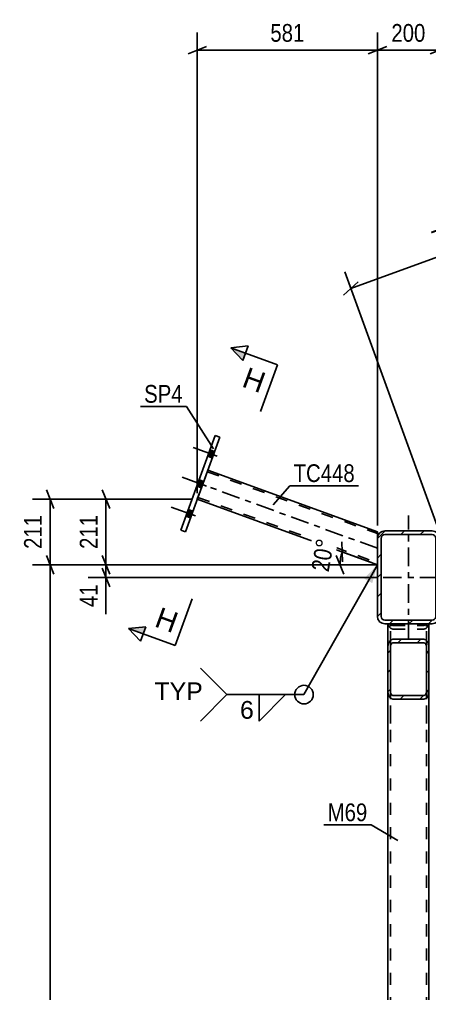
# Model space of a CAD drawing. Header units: millimetres. Extents: x -107 to 1082, y -577 to 264.
# Drawn here: x 752.8 to 818.9, y -210.7 to -53.5 of the extents above; entities that cross this region are included whole.
import ezdxf

# ---------------------------------------------------------------- set-up
doc = ezdxf.new("R2010")
doc.units = ezdxf.units.MM
doc.linetypes.add('DXK_LINE_DOT2', pattern=[3.9198, 1.9599, -1.9599])
doc.linetypes.add('DXK_LINE_DOT3', pattern=[5.9187, 2.979, -0.9799, 0.9799, -0.9799])
doc.styles.add('Arial', font='ARIAL.TTF', dxfattribs={"height": 0.2})
doc.styles.add('Arial Narrow', font='ARIALN.TTF', dxfattribs={"height": 0.2})

# ---------------------------------------------------------------- blocks, each defined once
blk = doc.blocks.new('Part-389677451-18735 - 18730')
at = {"color": 7, "linetype": 'DXK_LINE_DOT2'}
for p, q in [((818.77, -151), (812.17, -151)), ((812.17, -151), (812.17, -167.09)), ((812.21, -151), (812.23, -151.11)), ((812.57, -167.09), (812.57, -151)), ((812.68, -151.08), (812.65, -151)), ((812.66, -151.74), (812.97, -151.83)), ((812.81, -151.2), (812.68, -151.08)), ((812.97, -151.25), (812.81, -151.2)), ((812.97, -151.25), (817.97, -151.25)), ((812.97, -151.83), (817.97, -151.83)), ((818.12, -151.2), (817.97, -151.25)), ((817.97, -151.83), (818.25, -151.75)), ((818.25, -151.08), (818.12, -151.2)), ((818.28, -151), (818.25, -151.08)), ((818.25, -151.75), (818.27, -151.74)), ((818.37, -167.09), (818.37, -151)), ((818.71, -151.11), (818.72, -151)), ((818.77, -167.09), (818.77, -151))]:
    blk.add_line(p, q, dxfattribs=at)
for centre, start, end in [((813.26, -150.87), 193.2949, 235.5336), ((817.67, -150.87), 304.4664, 346.7051)]:
    blk.add_arc(centre, 1.06, start, end, dxfattribs=at)
blk = doc.blocks.new('Part-389677451-18738 - 18730')
at = {"linetype": 'Continuous'}
h = blk.add_hatch(dxfattribs=at)
h.set_pattern_fill('', scale=0.7, style=0, pattern_type=0)
h.set_pattern_definition([(45, (812.1666, -161.9608), (-1.57154, 1.57154), [])])
h.paths.add_polyline_path([(812.17, -154.66), (812.17, -161.96), (812.23, -162.41), (812.4, -162.79), (812.66, -163.04), (812.97, -163.13), (817.97, -163.13), (818.27, -163.04), (818.53, -162.79), (818.71, -162.41), (818.77, -161.96), (818.77, -154.66), (818.71, -154.22), (818.53, -153.84), (818.27, -153.58), (817.97, -153.49), (812.97, -153.49), (812.66, -153.58), (812.4, -153.84), (812.23, -154.22)])
h.paths.add_polyline_path([(812.68, -154.25), (812.81, -154.12), (812.97, -154.08), (817.97, -154.08), (818.12, -154.12), (818.25, -154.25), (818.34, -154.44), (818.37, -154.66), (818.37, -161.96), (818.34, -162.18), (818.25, -162.37), (818.12, -162.5), (817.97, -162.54), (812.97, -162.54), (812.81, -162.5), (812.68, -162.37), (812.6, -162.18), (812.57, -161.96), (812.57, -154.66), (812.6, -154.44)])
at = {"color": 2, "linetype": 'Continuous'}
for p, q in [((812.17, -154.66), (812.17, -151)), ((818.77, -154.66), (818.77, -151)), ((812.97, -153.49), (812.66, -153.58)), ((812.97, -153.49), (817.97, -153.49)), ((818.27, -153.58), (817.97, -153.49)), ((812.23, -154.22), (812.17, -154.66)), ((812.17, -161.96), (812.17, -154.66)), ((812.57, -154.66), (812.6, -154.44)), ((812.57, -161.96), (812.57, -154.66)), ((812.81, -154.12), (812.97, -154.08)), ((812.97, -154.08), (817.97, -154.08)), ((817.97, -154.08), (818.12, -154.12)), ((818.34, -154.44), (818.37, -154.66)), ((818.37, -161.96), (818.37, -154.66)), ((818.77, -154.66), (818.71, -154.22)), ((818.77, -161.96), (818.77, -154.66)), ((812.17, -161.96), (812.23, -162.41)), ((812.6, -162.18), (812.57, -161.96)), ((812.66, -163.04), (812.97, -163.13)), ((812.97, -162.54), (812.81, -162.5)), ((812.97, -162.54), (817.97, -162.54)), ((812.97, -163.13), (817.97, -163.13)), ((818.12, -162.5), (817.97, -162.54)), ((817.97, -163.13), (818.27, -163.04)), ((818.37, -161.96), (818.34, -162.18)), ((818.71, -162.41), (818.77, -161.96))]:
    blk.add_line(p, q, dxfattribs=at)
at = {"color": 7, "linetype": 'DXK_LINE_DOT2'}
for p, q in [((818.77, -151), (812.17, -151)), ((812.23, -151.11), (812.21, -151)), ((812.57, -161.96), (812.57, -151)), ((812.65, -151), (812.68, -151.08)), ((812.97, -151.83), (812.66, -151.74)), ((812.68, -151.08), (812.81, -151.2)), ((812.81, -151.2), (812.97, -151.25)), ((812.97, -151.25), (817.97, -151.25)), ((812.97, -151.83), (817.97, -151.83)), ((817.97, -151.25), (818.12, -151.2)), ((818.27, -151.74), (817.97, -151.83)), ((818.12, -151.2), (818.25, -151.08)), ((818.25, -151.08), (818.28, -151)), ((818.37, -161.96), (818.37, -151)), ((818.72, -151), (818.71, -151.11)), ((812.17, -161.96), (812.17, -154.66)), ((818.77, -161.96), (818.77, -154.66))]:
    blk.add_line(p, q, dxfattribs=at)
for centre, start, end in [((813.26, -150.87), 193.2949, 235.5336), ((817.67, -150.87), 304.4664, 346.7051)]:
    blk.add_arc(centre, 1.06, start, end, dxfattribs=at)
at = {"color": 2, "linetype": 'Continuous'}
for centre, radius, start, end in [((813.26, -154.46), 1.06, 124.4664, 166.7051), ((817.67, -154.46), 1.06, 13.2949, 55.5336), ((813.11, -154.56), 0.532, 124.4664, 166.7051), ((817.82, -154.56), 0.532, 13.2949, 55.5336), ((813.26, -162.16), 1.06, 193.2949, 235.5336), ((813.11, -162.06), 0.532, 193.2949, 235.5336), ((817.82, -162.06), 0.532, 304.4664, 346.7051), ((817.67, -162.16), 1.06, 304.4664, 346.7051)]:
    blk.add_arc(centre, radius, start, end, dxfattribs=at)
blk = doc.blocks.new('Part-389677451-18748 - 18730')
at = {"color": 7, "linetype": 'DXK_LINE_DOT2'}
for p, q in [((818.77, -151), (812.17, -151)), ((812.17, -161.96), (812.17, -151)), ((812.57, -295.5), (812.57, -151)), ((818.37, -295.5), (818.37, -151)), ((818.77, -161.96), (818.77, -151)), ((812.17, -295.5), (812.17, -284.55)), ((818.77, -295.5), (818.77, -284.55)), ((812.17, -295.5), (818.77, -295.5))]:
    blk.add_line(p, q, dxfattribs=at)
at = {"color": 2, "linetype": 'Continuous'}
for p, q in [((812.17, -284.55), (812.17, -161.96)), ((818.77, -284.55), (818.77, -161.96))]:
    blk.add_line(p, q, dxfattribs=at)
blk = doc.blocks.new('Part-389677451-18749 - 18730')
at = {"color": 7, "linetype": 'DXK_LINE_DOT2'}
for p, q in [((783.14, -126.18), (781.43, -130.88)), ((783.04, -126.46), (810.47, -136.44)), ((781.53, -130.6), (810.47, -141.13)), ((810.47, -136.31), (810.47, -136.13)), ((810.47, -141.45), (810.47, -137.2))]:
    blk.add_line(p, q, dxfattribs=at)
at = {"color": 2, "linetype": 'Continuous'}
for p, q in [((783.14, -126.18), (810.47, -136.13)), ((781.43, -130.88), (810.47, -141.45)), ((810.47, -136.13), (810.47, -136.17)), ((810.47, -136.17), (810.47, -136.31)), ((810.47, -136.31), (810.47, -137.2))]:
    blk.add_line(p, q, dxfattribs=at)
at = {"color": 7, "linetype": 'DXK_LINE_DOT3'}
blk.add_line((810.47, -138.79), (782.28, -128.53), dxfattribs=at)
blk = doc.blocks.new('Part-389677451-18833 - 18730')
at = {"linetype": 'Continuous'}
h = blk.add_hatch(dxfattribs=at)
h.set_pattern_fill('', scale=0.7, style=0, pattern_type=0)
h.set_pattern_definition([(45, (810.4666, -149.8044), (-1.57154, 1.57154), [])])
h.paths.add_polyline_path([(810.47, -137.2), (810.47, -149.8), (810.56, -150.26), (810.82, -150.65), (811.21, -150.91), (811.67, -151), (819.27, -151), (819.73, -150.91), (820.12, -150.65), (820.38, -150.26), (820.47, -149.8), (820.47, -137.2), (820.38, -136.75), (820.12, -136.36), (819.73, -136.1), (819.27, -136), (811.67, -136), (811.21, -136.1), (810.82, -136.36), (810.56, -136.75)])
h.paths.add_polyline_path([(811.24, -136.78), (811.44, -136.65), (811.67, -136.6), (819.27, -136.6), (819.5, -136.65), (819.69, -136.78), (819.82, -136.97), (819.87, -137.2), (819.87, -149.8), (819.82, -150.03), (819.69, -150.23), (819.5, -150.36), (819.27, -150.4), (811.67, -150.4), (811.44, -150.36), (811.24, -150.23), (811.11, -150.03), (811.07, -149.8), (811.07, -137.2), (811.11, -136.97)])
at = {"color": 7, "linetype": 'DXK_LINE_DOT3'}
for p, q in [((815.47, -153.5), (815.47, -133.5)), ((805.47, -143.5), (825.47, -143.5))]:
    blk.add_line(p, q, dxfattribs=at)
at = {"color": 2, "linetype": 'Continuous'}
for p, q in [((810.56, -136.75), (810.47, -137.2)), ((811.67, -136), (811.21, -136.1)), ((811.44, -136.65), (811.67, -136.6)), ((811.67, -136), (819.27, -136)), ((811.67, -136.6), (819.27, -136.6)), ((819.73, -136.1), (819.27, -136)), ((819.27, -136.6), (819.5, -136.65)), ((820.47, -137.2), (820.38, -136.75)), ((810.47, -149.8), (810.47, -137.2)), ((811.07, -137.2), (811.11, -136.97)), ((811.07, -149.8), (811.07, -137.2)), ((819.82, -136.97), (819.87, -137.2)), ((819.87, -149.8), (819.87, -137.2)), ((820.47, -149.8), (820.47, -137.2)), ((810.47, -149.8), (810.56, -150.26)), ((811.11, -150.03), (811.07, -149.8)), ((811.67, -150.4), (811.44, -150.36)), ((811.67, -150.4), (819.27, -150.4)), ((819.5, -150.36), (819.27, -150.4)), ((819.87, -149.8), (819.82, -150.03)), ((820.38, -150.26), (820.47, -149.8)), ((811.21, -150.91), (811.67, -151)), ((811.67, -151), (819.27, -151)), ((819.27, -151), (819.73, -150.91))]:
    blk.add_line(p, q, dxfattribs=at)
for centre, radius, start, end in [((811.67, -137.2), 1.2, 112.5, 157.5), ((811.67, -137.2), 0.6, 112.5, 157.5), ((819.27, -137.2), 0.6, 22.5, 67.5), ((819.27, -137.2), 1.2, 22.5, 67.5), ((811.67, -149.8), 1.2, 202.5, 247.5), ((811.67, -149.8), 0.6, 202.5, 247.5), ((819.27, -149.8), 0.6, 292.5, 337.5), ((819.27, -149.8), 1.2, 292.5, 337.5)]:
    blk.add_arc(centre, radius, start, end, dxfattribs=at)
blk = doc.blocks.new('Part-389677451-18787 - 18730')
at = {"color": 2, "linetype": 'Continuous'}
for p, q in [((784.31, -120.62), (778.75, -135.89)), ((779.51, -136.16), (785.06, -120.89)), ((784.31, -120.62), (785.06, -120.89)), ((778.75, -135.89), (779.51, -136.16))]:
    blk.add_line(p, q, dxfattribs=at)
blk = doc.blocks.new('Bolt-389677451-18896 - 18730')
at = {"linetype": 'Continuous'}
for points in [[(783.85, -124.23), (784.22, -123.2), (783.47, -122.92), (783.1, -123.96)], [(783.85, -124.23), (784.22, -123.2), (783.47, -122.92), (783.1, -123.96)], [(783.85, -124.23), (784.22, -123.2), (783.47, -122.92), (783.1, -123.96)], [(782.1, -129.05), (782.47, -128.01), (781.72, -127.74), (781.34, -128.77)], [(782.1, -129.05), (782.47, -128.01), (781.72, -127.74), (781.34, -128.77)], [(780.34, -133.86), (780.72, -132.83), (779.97, -132.55), (779.59, -133.59)], [(780.34, -133.86), (780.72, -132.83), (779.97, -132.55), (779.59, -133.59)], [(780.34, -133.86), (780.72, -132.83), (779.97, -132.55), (779.59, -133.59)]]:
    blk.add_hatch(color=1, dxfattribs=at).paths.add_polyline_path(points)
at = {"color": 1, "linetype": 'Continuous'}
for p, q in [((784.65, -123.93), (780.75, -122.52)), ((784.65, -123.93), (780.75, -122.52)), ((784.65, -123.93), (780.75, -122.52)), ((783.85, -124.23), (783.1, -123.96)), ((783.85, -124.23), (783.1, -123.96)), ((783.85, -124.23), (783.1, -123.96)), ((784.22, -123.2), (783.47, -122.92)), ((784.22, -123.2), (783.47, -122.92)), ((784.22, -123.2), (783.47, -122.92)), ((782.89, -128.75), (779, -127.33)), ((782.89, -128.75), (779, -127.33)), ((782.1, -129.05), (781.34, -128.77)), ((782.1, -129.05), (781.34, -128.77)), ((782.47, -128.01), (781.72, -127.74)), ((782.47, -128.01), (781.72, -127.74)), ((781.14, -133.57), (777.24, -132.15)), ((781.14, -133.57), (777.24, -132.15)), ((781.14, -133.57), (777.24, -132.15)), ((780.34, -133.86), (779.59, -133.59)), ((780.34, -133.86), (779.59, -133.59)), ((780.34, -133.86), (779.59, -133.59)), ((780.72, -132.83), (779.97, -132.55)), ((780.72, -132.83), (779.97, -132.55)), ((780.72, -132.83), (779.97, -132.55))]:
    blk.add_line(p, q, dxfattribs=at)
blk = doc.blocks.new('StraightDimension-389677451-33171 - 18730')
at = {"color": 7, "linetype": 'Continuous'}
for p, q in [((809.47, -141.45), (754.86, -141.45)), ((758.31, -142.95), (757.11, -139.95)), ((757.71, -304.59), (757.71, -141.45))]:
    blk.add_line(p, q, dxfattribs=at)
blk = doc.blocks.new('AngleDimension-389677451-23110 - 18730')
at = {"color": 7, "linetype": 'Continuous'}
for p, q in [((804.75, -137.77), (804.85, -141)), ((809.53, -141.1), (804.8, -139.38)), ((804.8, -139.38), (810.47, -141.45)), ((805.04, -142.95), (803.84, -139.95)), ((804.44, -141.45), (810.47, -141.45))]:
    blk.add_line(p, q, dxfattribs=at)
blk.add_arc((810.47, -141.45), 6.03, 160, 180, dxfattribs=at)
at = {"color": 0}
blk.add_wipeout([(804.2, -137.06), (800.07, -136.33), (798.95, -142.69), (803.08, -143.42)], dxfattribs=at)
at = {"color": 3, "style": 'Arial Narrow'}
blk.add_text('20°', height=2.863, rotation=80.0021, dxfattribs=at).set_placement((802.6, -142.73))
blk = doc.blocks.new('StraightDimension-389677451-29967 - 18730')
at = {"color": 7, "linetype": 'Continuous'}
for p, q in [((766.1, -129.38), (767.3, -132.38)), ((780.43, -130.88), (763.85, -130.88)), ((766.7, -141.45), (766.7, -130.88)), ((809.47, -141.45), (763.85, -141.45)), ((767.3, -142.95), (766.1, -139.95))]:
    blk.add_line(p, q, dxfattribs=at)
at = {"color": 0}
blk.add_wipeout([(765.95, -132.82), (761.75, -132.82), (761.75, -139.5), (765.95, -139.5)], dxfattribs=at)
at = {"color": 3, "style": 'Arial Narrow'}
blk.add_text('211', height=2.863, rotation=90.0002, dxfattribs=at).set_placement((765.35, -138.9))
blk = doc.blocks.new('StraightDimension-389677451-29968 - 18730')
at = {"color": 7, "linetype": 'Continuous'}
for p, q in [((809.47, -141.45), (763.85, -141.45)), ((766.1, -139.95), (767.3, -142.95)), ((766.7, -143.5), (766.7, -141.45)), ((767.3, -145), (766.1, -142)), ((809.47, -143.5), (763.85, -143.5))]:
    blk.add_line(p, q, dxfattribs=at)
at = {"color": 0}
blk.add_wipeout([(765.95, -144.03), (761.75, -144.03), (761.75, -148.89), (765.95, -148.89)], dxfattribs=at)
at = {"color": 7, "linetype": 'Continuous'}
blk.add_line((766.7, -143.5), (766.7, -149.41), dxfattribs=at)
blk.add_line((766.7, -143.5), (766.7, -149.41), dxfattribs=at)
at = {"color": 3, "style": 'Arial Narrow'}
blk.add_text('41', height=2.863, rotation=90.0002, dxfattribs=at).set_placement((765.35, -148.29))
blk = doc.blocks.new('StraightDimension-389677451-30031 - 18730')
at = {"color": 7, "linetype": 'Continuous'}
for p, q in [((810.47, -135.13), (810.47, -55.56)), ((820.47, -135.13), (820.47, -55.56)), ((808.97, -59.01), (811.97, -57.81)), ((821.97, -57.81), (818.97, -59.01)), ((810.47, -58.41), (820.47, -58.41))]:
    blk.add_line(p, q, dxfattribs=at)
at = {"color": 0}
blk.add_wipeout([(818.81, -57.66), (818.81, -53.46), (812.12, -53.46), (812.12, -57.66)], dxfattribs=at)
at = {"color": 3, "style": 'Arial Narrow'}
blk.add_text('200', height=2.863, dxfattribs=at).set_placement((812.72, -57.06))
blk = doc.blocks.new('StraightDimension-389677451-30032 - 18730')
at = {"color": 7, "linetype": 'Continuous'}
for p, q in [((781.43, -129.88), (781.43, -55.56)), ((810.47, -135.13), (810.47, -55.56)), ((782.93, -57.81), (779.93, -59.01)), ((808.97, -59.01), (811.97, -57.81)), ((781.43, -58.41), (810.47, -58.41))]:
    blk.add_line(p, q, dxfattribs=at)
at = {"color": 0}
blk.add_wipeout([(799.29, -57.66), (799.29, -53.46), (792.61, -53.46), (792.61, -57.66)], dxfattribs=at)
at = {"color": 3, "style": 'Arial Narrow'}
blk.add_text('581', height=2.863, dxfattribs=at).set_placement((793.21, -57.06))
blk = doc.blocks.new('StraightDimension-389677451-33170 - 18730')
at = {"color": 7, "linetype": 'Continuous'}
for p, q in [((757.11, -129.38), (758.31, -132.38)), ((780.43, -130.88), (754.86, -130.88)), ((757.71, -141.45), (757.71, -130.88)), ((809.47, -141.45), (754.86, -141.45)), ((758.31, -142.95), (757.11, -139.95))]:
    blk.add_line(p, q, dxfattribs=at)
at = {"color": 0}
blk.add_wipeout([(756.96, -132.82), (752.76, -132.82), (752.76, -139.5), (756.96, -139.5)], dxfattribs=at)
at = {"color": 3, "style": 'Arial Narrow'}
blk.add_text('211', height=2.863, rotation=90.0002, dxfattribs=at).set_placement((756.36, -138.9))
blk = doc.blocks.new('StraightDimension-389677451-38678 - 18730')
at = {"color": 7, "linetype": 'Continuous'}
for p, q in [((846.99, -104.66), (838.74, -82)), ((806.18, -96.88), (839.72, -84.68)), ((838.52, -85.75), (840.92, -83.6)), ((820.12, -135.19), (805.21, -94.2)), ((807.39, -95.8), (804.98, -97.96))]:
    blk.add_line(p, q, dxfattribs=at)
at = {"color": 0}
blk.add_wipeout([(825.84, -88.93), (824.4, -84.98), (818.12, -87.27), (819.55, -91.22)], dxfattribs=at)
at = {"color": 3, "style": 'Arial Narrow'}
blk.add_text('714', height=2.863, rotation=20.002, dxfattribs=at).set_placement((819.91, -90.45))
blk = doc.blocks.new('WeldMark-389677451-38828 - 18730')
at = {"linetype": 'Continuous'}
blk.add_hatch(color=30, dxfattribs=at).paths.add_polyline_path([(808.34, -143.69), (810.47, -141.45), (809.64, -144.43)])
at = {"color": 30, "linetype": 'Continuous'}
blk.add_line((810.47, -141.45), (798.63, -162.41), dxfattribs=at)
at = {"color": 3, "linetype": 'Continuous'}
for q in [(781.92, -158.13), (781.92, -166.7)]:
    blk.add_line((786.21, -162.41), q, dxfattribs=at)
for start, end in [(90, 270), (270, 90)]:
    blk.add_arc((798.63, -162.41), 1.5, start, end, dxfattribs=at)
at = {"color": 0}
blk.add_wipeout([(790.73, -166.51), (790.73, -163.11), (788.11, -163.11), (788.11, -166.51)], dxfattribs=at)
at = {"color": 30, "linetype": 'Continuous'}
blk.add_line((786.21, -162.41), (798.63, -162.41), dxfattribs=at)
at = {"color": 3, "linetype": 'Continuous'}
for p, q in [((791.39, -162.41), (795.67, -162.41)), ((795.67, -162.41), (791.39, -166.7)), ((791.39, -166.7), (791.39, -162.41))]:
    blk.add_line(p, q, dxfattribs=at)
at = {"color": 3, "style": 'Arial'}
blk.add_text('6', height=2.87, dxfattribs=at).set_placement((788.31, -166.31))
at = {"color": 0, "linetype": 'Continuous'}
blk.add_wipeout([(782.31, -163.31), (782.31, -160.31), (774.53, -160.31), (774.53, -163.31)], dxfattribs=at)
blk.add_wipeout([(782.31, -163.31), (782.31, -160.31), (774.53, -160.31), (774.53, -163.31)], dxfattribs=at)
at = {"color": 3, "linetype": 'Continuous', "style": 'Arial'}
blk.add_text('TYP', height=2.865, dxfattribs=at).set_placement((774.53, -163.31))
blk = doc.blocks.new('Mark-389677451-22697 - 18730')
at = {"color": 0}
blk.add_wipeout([(808.84, -182.84), (808.84, -179.84), (802.45, -179.84), (802.45, -182.84)], dxfattribs=at)
blk.add_wipeout([(808.84, -182.84), (808.84, -179.84), (802.45, -179.84), (802.45, -182.84)], dxfattribs=at)
at = {"color": 30, "linetype": 'Continuous'}
for p in [(801.85, -183.44), (813.77, -185.94)]:
    blk.add_line(p, (809.44, -183.44), dxfattribs=at)
at = {"color": 3, "style": 'Arial Narrow'}
blk.add_text('M69', height=2.863, dxfattribs=at).set_placement((802.45, -182.84))
blk = doc.blocks.new('Mark-389677451-22700 - 18730')
at = {"color": 0}
blk.add_wipeout([(806.82, -128.11), (806.82, -125.11), (796.96, -125.11), (796.96, -128.11)], dxfattribs=at)
blk.add_wipeout([(806.82, -128.11), (806.82, -125.11), (796.96, -125.11), (796.96, -128.11)], dxfattribs=at)
at = {"color": 30, "linetype": 'Continuous'}
for p, q in [((793.67, -131.77), (796.36, -128.71)), ((796.36, -128.71), (807.42, -128.71))]:
    blk.add_line(p, q, dxfattribs=at)
at = {"color": 3, "style": 'Arial Narrow'}
blk.add_text('TC448', height=2.863, dxfattribs=at).set_placement((796.96, -128.11))
blk = doc.blocks.new('Mark-389677451-22721 - 18730')
at = {"color": 0}
blk.add_wipeout([(779.07, -115.31), (779.07, -112.31), (772.86, -112.31), (772.86, -115.31)], dxfattribs=at)
blk.add_wipeout([(779.07, -115.31), (779.07, -112.31), (772.86, -112.31), (772.86, -115.31)], dxfattribs=at)
at = {"color": 30, "linetype": 'Continuous'}
for p in [(772.26, -115.91), (784.02, -122.76)]:
    blk.add_line(p, (779.67, -115.91), dxfattribs=at)
at = {"color": 3, "style": 'Arial Narrow'}
blk.add_text('SP4', height=2.863, dxfattribs=at).set_placement((772.86, -115.31))
blk = doc.blocks.new('SectionMark-389677451-23555 - 18730')
at = {"linetype": 'Continuous'}
for points in [[(789.18, -107.32), (788.75, -108.49), (786.83, -106.46)], [(773.12, -151.45), (772.69, -152.62), (770.34, -151.77)]]:
    blk.add_hatch(color=6, dxfattribs=at).paths.add_polyline_path(points)
at = {"color": 6, "linetype": 'Continuous'}
for p, q in [((786.83, -106.46), (789.61, -106.15)), ((786.83, -106.46), (788.75, -108.49)), ((788.75, -108.49), (789.61, -106.15)), ((770.34, -151.77), (773.12, -151.45)), ((772.26, -153.8), (770.34, -151.77)), ((773.12, -151.45), (772.26, -153.8))]:
    blk.add_line(p, q, dxfattribs=at)
at = {"color": 0, "linetype": 'Continuous'}
for points in [[(791.61, -113.79), (792.81, -110.5), (789.64, -109.35), (788.44, -112.64)], [(777.52, -152.52), (778.71, -149.23), (775.55, -148.07), (774.35, -151.36)]]:
    blk.add_wipeout(points, dxfattribs=at)
at = {"color": 6, "linetype": 'Continuous'}
for p, q in [((794.35, -109.2), (786.83, -106.46)), ((794.35, -109.2), (791.61, -116.72)), ((777.86, -154.5), (780.59, -146.98)), ((777.86, -154.5), (770.34, -151.77))]:
    blk.add_line(p, q, dxfattribs=at)
at = {"color": 3, "linetype": 'Continuous', "style": 'Arial'}
for p in [(788.44, -112.64), (774.35, -151.36)]:
    blk.add_text('H', height=3.34, rotation=-20.002, dxfattribs=at).set_placement(p)

msp = doc.modelspace()

# ---------------------------------------------------------------- block references
for name in ['Part-389677451-18787 - 18730', 'Bolt-389677451-18896 - 18730', 'Part-389677451-18749 - 18730', 'Part-389677451-18833 - 18730', 'Part-389677451-18735 - 18730', 'Part-389677451-18738 - 18730', 'Part-389677451-18748 - 18730']:
    msp.add_blockref(name, (0, 0))

# ---------------------------------------------------------------- next in the draw order: block references
msp.add_blockref('StraightDimension-389677451-33171 - 18730', (0, 0))

# ---------------------------------------------------------------- next in the draw order: block references
for name in ['AngleDimension-389677451-23110 - 18730', 'Mark-389677451-22697 - 18730']:
    msp.add_blockref(name, (0, 0))

# ---------------------------------------------------------------- next in the draw order: block references
msp.add_blockref('StraightDimension-389677451-29967 - 18730', (0, 0))

# ---------------------------------------------------------------- next in the draw order: block references
for name in ['StraightDimension-389677451-30031 - 18730', 'StraightDimension-389677451-29968 - 18730']:
    msp.add_blockref(name, (0, 0))

# ---------------------------------------------------------------- next in the draw order: block references
msp.add_blockref('StraightDimension-389677451-30032 - 18730', (0, 0))

# ---------------------------------------------------------------- next in the draw order: block references
for name in ['Mark-389677451-22721 - 18730', 'StraightDimension-389677451-33170 - 18730']:
    msp.add_blockref(name, (0, 0))

# ---------------------------------------------------------------- next in the draw order: block references
for name in ['StraightDimension-389677451-38678 - 18730', 'WeldMark-389677451-38828 - 18730']:
    msp.add_blockref(name, (0, 0))

# ---------------------------------------------------------------- next in the draw order: block references
msp.add_blockref('Mark-389677451-22700 - 18730', (0, 0))

# ---------------------------------------------------------------- next in the draw order: block references
msp.add_blockref('SectionMark-389677451-23555 - 18730', (0, 0))

doc.saveas('drawing.dxf')
